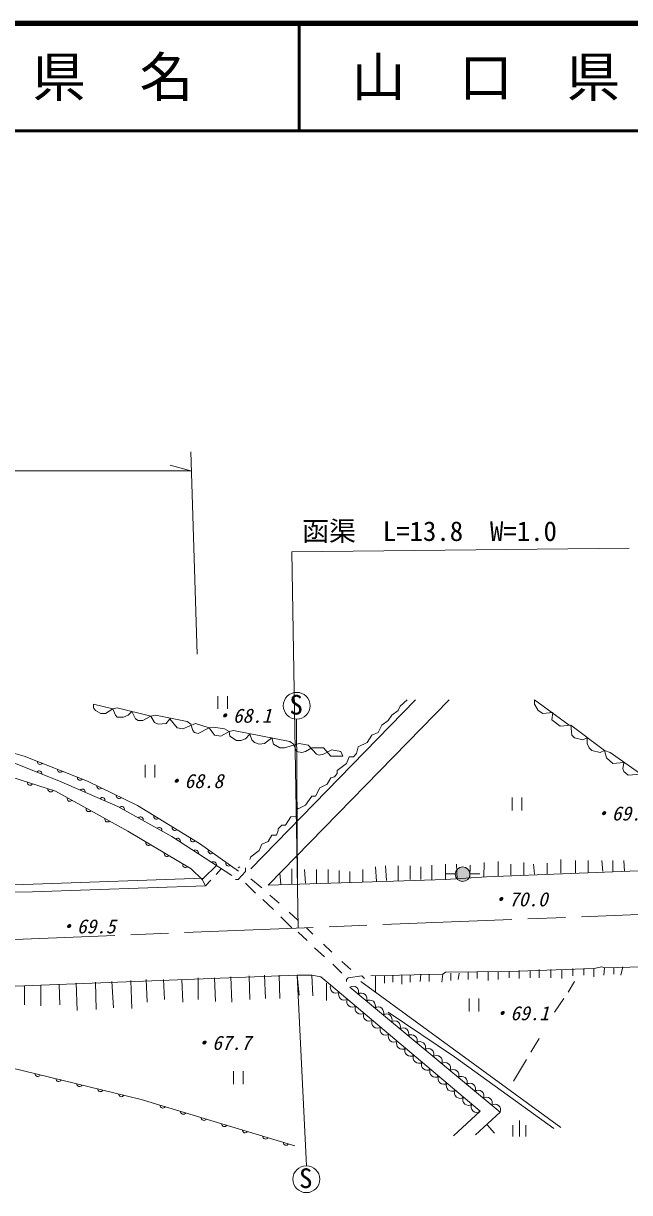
# Model space of a CAD drawing. Units: millimetres, scale not verified. Extents: x 40000 to 680000, y 20000 to 380000.
# Drawn here: x 307309 to 363754, y 271030 to 380000 of the extents above; entities that cross this region are included whole.
import ezdxf
from ezdxf.enums import TextEntityAlignment as Align

# ---------------------------------------------------------------- set-up
doc = ezdxf.new("R2010")
doc.units = ezdxf.units.MM
doc.header["$LTSCALE"] = 1000
doc.linetypes.add('CHAIN', pattern=[18.5, 12, -1.5, 3.5, -1.5])
for name, color, linetype, lineweight in [('M-BGD', 7, 'Continuous', 13), ('M-BMK', 2, 'CHAIN', 13), ('M-STR-HTXT', 7, 'Continuous', 13), ('M-TTL', 2, 'Continuous', 140), ('M-TTL-LINE', 7, 'Continuous', 50)]:
    doc.layers.add(name, color=color, linetype=linetype, lineweight=lineweight)
doc.layers.add('M-TTL-TXT', color=7, linetype='Continuous')
doc.styles.add('ＭＳ ゴシック', font='')
doc.styles.get('ＭＳ ゴシック').set_extended_font_data('MS Gothic')

msp = doc.modelspace()

# ---------------------------------------------------------------- hatches: boundary and pattern name
at = {"layer": 'M-BGD'}
msp.add_hatch(color=256, dxfattribs=at).paths.add_polyline_path([(348887, 300702, -1), (347521, 300702, -0.41421), (348204, 301385, -0.41421)])

# ---------------------------------------------------------------- linework, layer by layer
for p, q in [((325403, 317303), (325403, 316103)), ((326303, 316103), (326303, 317303)), ((315621, 316117), (313843, 316541)), ((313843, 316541), (313843, 316202)), ((313843, 316202), (314013, 315948)), ((314944, 315694), (315621, 316117)), ((315621, 316117), (316045, 316202)), ((315875, 315525), (315621, 316117)), ((316045, 316202), (319177, 315440)), ((343815, 316964), (328491, 301216)), ((346948, 316964), (330099, 299692)), ((342376, 316371), (342207, 315948)), ((343053, 316964), (342376, 316371)), ((358124, 314593), (354907, 316964)), ((354907, 316964), (354907, 316541)), ((354907, 316541), (355245, 315948)), ((314013, 315948), (314521, 315694)), ((314521, 315694), (314944, 315694)), ((316045, 315355), (315875, 315525)), ((316637, 315355), (316045, 315355)), ((317061, 315525), (316637, 315355)), ((317399, 315863), (317061, 315525)), ((317738, 315186), (317399, 315863)), ((317992, 315017), (317738, 315186)), ((318415, 315017), (317992, 315017)), ((319177, 315440), (318415, 315017)), ((319601, 315525), (319177, 315440)), ((319177, 315440), (319516, 314847)), ((322564, 314932), (319601, 315525)), ((320617, 314763), (320955, 315186)), ((320955, 315186), (321633, 314339)), ((322903, 314678), (322564, 314932)), ((332736, 315140), (332825, 299776)), ((341275, 315017), (340683, 314593)), ((341614, 315525), (341275, 315017)), ((342207, 315948), (341614, 315525)), ((355245, 315948), (355669, 315694)), ((355669, 315694), (356600, 315779)), ((356600, 315779), (356515, 315101)), ((356515, 315101), (357277, 314509)), ((319516, 314847), (319855, 314678)), ((319855, 314678), (320617, 314763)), ((321633, 314339), (322141, 314255)), ((322141, 314255), (323326, 314763)), ((323072, 314085), (322903, 314678)), ((323241, 313916), (323072, 314085)), ((323580, 313831), (323241, 313916)), ((323326, 314763), (324596, 314339)), ((324596, 314339), (323580, 313831)), ((325019, 314424), (324596, 314339)), ((324596, 314339), (325104, 313662)), ((326035, 314255), (325019, 314424)), ((325697, 313577), (326459, 314001)), ((326459, 314001), (326035, 314255)), ((326459, 314001), (326882, 314085)), ((326543, 313577), (326459, 314001)), ((326882, 314085), (332131, 313069)), ((340344, 313916), (339751, 313662)), ((340683, 314593), (340344, 313916)), ((357277, 314509), (358293, 314593)), ((358293, 314593), (361426, 312223)), ((358293, 314593), (358378, 313662)), ((325104, 313662), (325697, 313577)), ((327136, 313154), (326543, 313577)), ((327559, 313154), (327136, 313154)), ((327983, 313323), (327559, 313154)), ((328406, 313747), (327983, 313323)), ((328575, 313239), (328406, 313747)), ((328829, 312985), (328575, 313239)), ((329253, 312815), (328829, 312985)), ((329761, 312900), (329253, 312815)), ((330438, 313408), (329761, 312900)), ((330607, 312815), (330438, 313408)), ((331200, 312477), (330607, 312815)), ((332978, 312900), (331623, 312477)), ((332131, 313069), (332470, 312815)), ((332470, 312815), (332724, 312138)), ((333825, 312731), (332978, 312900)), ((339328, 312985), (338481, 312561)), ((339751, 313662), (339328, 312985)), ((358378, 313662), (358632, 313408)), ((358632, 313408), (359394, 313239)), ((359394, 313239), (359817, 313408)), ((359817, 313408), (359817, 312900)), ((359817, 312900), (359987, 312477)), ((331623, 312477), (331200, 312477)), ((332724, 312138), (333232, 312053)), ((333232, 312053), (333571, 312138)), ((333571, 312138), (334163, 312477)), ((334587, 311884), (333825, 312731)), ((334163, 312477), (335264, 312477)), ((334841, 311799), (334587, 311884)), ((335264, 311884), (334841, 311799)), ((335264, 312477), (335941, 311715)), ((336026, 312307), (335264, 311884)), ((335941, 311715), (337042, 311715)), ((336873, 312138), (336026, 312307)), ((337042, 311715), (336873, 312138)), ((338312, 311969), (338058, 311630)), ((338481, 312561), (338312, 311969)), ((359987, 312477), (360241, 312223)), ((360241, 312223), (361003, 312053)), ((361003, 312053), (361426, 312223)), ((361426, 312223), (361595, 311545)), ((361426, 312223), (361934, 312053)), ((361934, 312053), (367691, 307989)), ((318650, 310905), (318650, 309705)), ((319550, 309705), (319550, 310905)), ((337381, 311037), (336534, 310360)), ((337635, 311630), (337381, 311037)), ((338058, 311630), (337635, 311630)), ((361595, 311545), (362188, 311037)), ((362188, 311037), (363204, 311122)), ((363204, 311122), (363119, 310529)), ((335941, 309683), (335603, 309090)), ((336280, 309767), (335941, 309683)), ((336534, 310106), (336280, 309767)), ((336534, 310360), (336534, 310106)), ((363119, 310529), (363204, 310275)), ((363204, 310275), (363627, 309937)), ((363627, 309937), (364813, 310021)), ((334925, 308751), (334502, 307989)), ((335603, 309090), (334925, 308751)), ((334163, 307989), (333571, 307143)), ((334502, 307989), (334163, 307989)), ((352833, 307839), (352833, 306639)), ((353733, 306639), (353733, 307839)), ((332724, 306973), (332893, 306804)), ((333571, 307143), (332893, 306804)), ((331369, 305280), (331031, 304941)), ((331708, 305280), (331369, 305280)), ((332216, 306042), (331708, 305280)), ((332809, 306127), (332216, 306042)), ((330438, 304349), (330099, 303756)), ((330861, 304349), (330438, 304349)), ((331031, 304772), (330861, 304349)), ((331031, 304941), (331031, 304772)), ((329507, 303502), (329253, 302909)), ((330099, 303756), (329507, 303502)), ((328491, 302317), (328406, 302063)), ((329253, 302909), (328491, 302317)), ((390805, 302063), (350419, 300454)), ((351520, 301893), (351520, 300539)), ((357362, 302063), (357362, 300793)), ((358717, 301978), (358717, 300793)), ((359902, 301978), (359902, 300877)), ((361172, 301978), (361257, 300962)), ((362188, 301978), (362188, 300962)), ((363204, 301978), (363289, 300962)), ((324069, 300327), (325287, 301511)), ((325243, 300677), (325737, 301218)), ((327305, 301301), (327475, 301385)), ((327983, 300962), (327305, 300200)), ((327983, 301301), (327983, 300962)), ((331200, 300793), (331285, 299777)), ((332301, 301216), (332301, 299777)), ((333486, 301131), (333571, 299861)), ((334587, 301131), (334587, 299861)), ((335687, 301131), (335687, 299861)), ((336703, 301047), (336703, 299946)), ((337719, 300962), (337719, 299946)), ((338905, 301131), (338905, 300031)), ((340090, 301385), (340175, 300031)), ((341021, 301470), (341106, 300115)), ((342207, 301470), (342207, 300115)), ((343307, 301470), (343307, 300200)), ((344323, 301385), (344323, 300200)), ((345339, 301555), (345339, 300200)), ((346609, 300200), (346609, 301639)), ((347625, 301639), (347694, 300272)), ((348895, 301555), (348884, 300352)), ((350183, 300438), (350205, 301782)), ((352705, 301639), (352705, 300623)), ((353891, 301809), (353891, 300623)), ((354822, 301639), (354907, 300708)), ((356092, 301724), (356092, 300708)), ((323949, 300207), (324069, 300327)), ((324277, 299619), (324771, 300160)), ((327305, 300200), (327051, 300200)), ((327983, 299861), (328914, 298930)), ((328491, 300285), (329507, 299438)), ((330099, 299692), (346609, 300200)), ((346609, 300738), (347522, 300738)), ((346609, 300200), (350419, 300454)), ((348902, 300738), (349816, 300738)), ((308140, 299069), (303683, 299015)), ((308140, 299069), (324277, 299619)), ((330269, 298761), (331115, 297999)), ((329591, 298337), (330607, 297406)), ((331285, 296729), (332301, 295713)), ((332047, 297152), (332893, 296390)), ((333655, 295713), (334248, 295120)), ((332893, 295289), (333740, 294527)), ((334417, 293850), (335349, 293003)), ((335264, 294189), (336026, 293427)), ((336111, 292326), (336957, 291479)), ((336957, 292580), (337804, 291818)), ((360410, 291903), (361172, 292072)), ((361172, 292072), (361426, 291987)), ((361426, 291987), (367607, 292157)), ((363119, 292072), (362950, 291310)), ((332809, 291310), (275066, 289024)), ((323580, 291056), (323580, 289024)), ((325104, 291056), (325189, 288855)), ((326628, 291141), (326713, 288770)), ((328321, 291225), (328406, 289024)), ((329761, 291310), (329845, 289109)), ((331115, 291310), (331200, 289109)), ((332809, 291310), (332978, 289447)), ((332809, 291310), (333655, 273530)), ((334163, 291310), (332809, 291310)), ((334163, 291310), (334248, 289363)), ((335010, 291141), (334163, 291310)), ((335941, 290379), (335010, 291141)), ((337550, 291056), (337381, 290887)), ((338820, 291225), (337550, 291056)), ((339074, 290971), (338820, 291225)), ((339667, 291225), (346355, 291395)), ((340090, 291225), (340090, 289701)), ((340937, 291225), (340937, 290548)), ((341699, 291310), (341699, 290633)), ((342545, 291310), (342545, 290463)), ((343307, 291310), (343307, 290633)), ((344323, 291395), (344239, 290717)), ((345085, 291395), (345085, 290717)), ((346355, 291395), (346271, 290633)), ((346355, 291395), (346609, 291564)), ((346609, 291564), (352536, 291649)), ((347117, 291479), (347117, 290802)), ((347879, 291479), (347795, 290887)), ((348726, 291564), (348726, 290887)), ((349573, 291649), (349573, 290971)), ((350589, 291649), (350589, 290802)), ((351520, 291649), (351520, 290887)), ((352536, 291649), (360410, 291903)), ((352536, 291649), (352536, 291056)), ((353467, 291733), (353467, 290971)), ((354483, 291733), (354483, 291056)), ((355330, 291818), (355330, 291056)), ((356431, 291818), (356431, 291056)), ((357447, 291818), (357447, 290971)), ((358463, 291903), (358463, 291225)), ((359479, 291903), (359479, 291310)), ((360410, 291903), (360410, 291141)), ((361426, 291987), (361341, 291310)), ((362273, 291987), (362273, 291395)), ((307409, 290294), (307409, 288516)), ((308933, 290379), (308933, 288431)), ((310626, 290463), (310711, 288516)), ((312235, 290548), (312319, 288008)), ((314013, 290633), (314097, 288093)), ((315537, 290717), (315706, 288262)), ((317315, 290802), (317399, 288177)), ((318754, 290887), (318839, 288770)), ((320363, 290887), (320447, 289024)), ((322056, 290887), (322141, 288770)), ((335518, 290548), (335518, 288939)), ((335941, 290379), (349827, 278610)), ((337381, 290887), (337381, 290717)), ((351689, 278525), (337697, 290170)), ((338735, 290717), (357362, 277086)), ((358632, 290717), (358039, 289701)), ((348811, 289123), (348811, 287923)), ((349711, 287923), (349711, 289123)), ((357616, 289109), (356769, 287839)), ((341275, 287839), (347456, 283690)), ((355330, 285383), (354568, 284113)), ((347456, 283690), (356685, 277001)), ((354145, 283436), (352959, 281404)), ((326885, 282350), (326885, 281150)), ((327785, 281150), (327785, 282350)), ((349827, 278610), (347371, 276324)), ((351689, 278525), (349403, 276409)), ((350504, 277340), (351181, 276578)), ((352888, 276264), (352888, 277314)), ((353488, 276264), (353488, 277764)), ((354088, 276264), (354088, 277314))]:
    msp.add_line(p, q, dxfattribs=at)
for points in [[(259715, 301408), (264776, 304146), (271002, 307143), (277217, 309834), (284563, 312282), (289776, 313665), (294880, 313888), (301690, 313327), (307395, 311712), (313284, 309382), (317936, 307117), (323693, 303554), (327345, 300991)], [(326730, 300570), (321131, 304221), (316093, 307029), (310827, 309311), (306263, 311155), (302472, 312225), (298662, 312875), (293168, 313156), (288850, 312629), (279898, 309785), (271045, 306219), (260630, 300981)], [(258725, 298083), (263206, 300947), (267050, 302778), (272445, 305213), (281250, 308834), (285972, 310344), (291519, 311502), (296592, 311695), (302033, 311098), (310292, 308430), (317046, 304718), (322926, 301212)], [(322926, 301212), (323949, 300207), (324277, 299619)], [(324069, 300327), (292334, 299207), (272584, 298740)], [(289201, 286778), (318260, 279721), (332596, 275396)]]:
    msp.add_lwpolyline(points, dxfattribs=at)
for centre, radius in [((332762, 316404), 1250), ((348204, 300702), 683), ((333655, 272280), 1250)]:
    msp.add_circle(centre, radius, dxfattribs=at)
for centre, radius, start, end in [((308862, 311192), 256, 171.09276, 325.732), ((308774, 310080), 256, 350.68925, 145.32849), ((310722, 310456), 256, 171.09276, 325.732), ((312582, 309720), 256, 171.09276, 325.732), ((307941, 309249), 256, 174.77678, 329.41602), ((309844, 308634), 256, 174.77678, 329.41602), ((312815, 308388), 256, 349.25169, 143.89092), ((314408, 308897), 256, 166.72391, 321.36315), ((311643, 307752), 256, 163.88245, 318.52169), ((314651, 307593), 256, 349.25169, 143.89092), ((316206, 308022), 256, 166.72391, 321.36315), ((313396, 306788), 256, 163.88245, 318.52169), ((316461, 306760), 256, 343.5411, 138.18033), ((315149, 305825), 256, 163.88245, 318.52169), ((318208, 305786), 256, 343.5411, 138.18033), ((319707, 306087), 256, 160.92692, 315.56615), ((321408, 305034), 256, 160.92692, 315.56615), ((319954, 304812), 256, 343.5411, 138.18033), ((321673, 303800), 256, 339.57452, 134.21375), ((323109, 303982), 256, 160.92692, 315.56615), ((318961, 303642), 256, 161.87408, 316.51332), ((323349, 302708), 256, 339.57452, 134.21375), ((324771, 302866), 256, 157.61448, 312.25371), ((320679, 302617), 256, 161.87408, 316.51332), ((325024, 301615), 256, 339.57452, 134.21375), ((322396, 301593), 256, 161.87408, 316.51332), ((326408, 301717), 256, 157.61448, 312.25371), ((336404, 290143), 520, 153.01937, 306.41401), ((338009, 289755), 520, 333.54164, 126.92232), ((337176, 289489), 520, 153.01937, 306.41401), ((337947, 288835), 520, 153.01937, 306.41401), ((338786, 289108), 520, 333.54164, 126.92232), ((339564, 288461), 520, 333.54164, 126.92232), ((338719, 288182), 520, 153.01937, 306.41401), ((339490, 287528), 520, 153.01937, 306.41401), ((340341, 287814), 520, 333.54164, 126.92232), ((341119, 287167), 520, 333.54164, 126.92232), ((340261, 286874), 520, 153.01937, 306.41401), ((341896, 286520), 520, 333.54164, 126.92232), ((341033, 286220), 520, 153.01937, 306.41401), ((341804, 285566), 520, 153.01937, 306.41401), ((342673, 285873), 520, 333.54164, 126.92232), ((343451, 285226), 520, 333.54164, 126.92232), ((342576, 284912), 520, 153.01937, 306.41401), ((343347, 284259), 520, 153.01937, 306.41401), ((344228, 284579), 520, 333.54164, 126.92232), ((345005, 283932), 520, 333.54164, 126.92232), ((344118, 283605), 520, 153.01937, 306.41401), ((345783, 283285), 520, 333.54164, 126.92232), ((344890, 282951), 520, 153.01937, 306.41401), ((345661, 282297), 520, 153.01937, 306.41401), ((346560, 282638), 520, 333.54164, 126.92232), ((347337, 281992), 520, 333.54164, 126.92232), ((308650, 282113), 256, 179.02957, 333.6688), ((310593, 281641), 256, 179.02957, 333.6688), ((312537, 281169), 256, 179.02957, 333.6688), ((346433, 281643), 520, 153.01937, 306.41401), ((347204, 280990), 520, 153.01937, 306.41401), ((348115, 281345), 520, 333.54164, 126.92232), ((348892, 280698), 520, 333.54164, 126.92232), ((314480, 280697), 256, 179.02957, 333.6688), ((316424, 280225), 256, 179.02957, 333.6688), ((347975, 280336), 520, 153.01937, 306.41401), ((349669, 280051), 520, 333.54164, 126.92232), ((320283, 279169), 256, 175.89429, 330.53353), ((348747, 279682), 520, 153.01937, 306.41401), ((349518, 279028), 520, 153.01937, 306.41401), ((350447, 279404), 520, 333.54164, 126.92232), ((351224, 278757), 520, 333.54164, 126.92232), ((322198, 278592), 256, 175.89429, 330.53353), ((324113, 278014), 256, 175.89429, 330.53353), ((326028, 277436), 256, 175.89429, 330.53353), ((327943, 276859), 256, 175.89429, 330.53353), ((329857, 276281), 256, 175.89429, 330.53353), ((331772, 275704), 256, 175.89429, 330.53353)]:
    msp.add_arc(centre, radius, start, end, dxfattribs=at)
at = {"layer": 'M-BMK'}
msp.add_line((266850, 293039), (366749, 297045), dxfattribs=at)
at = {"layer": 'M-STR-HTXT'}
for p, q in [((322903, 340078), (323495, 321197)), ((271595, 338300), (322903, 338300)), ((322903, 338300), (320971, 338818)), ((363712, 331103), (332301, 330765)), ((332301, 330765), (332893, 295713))]:
    msp.add_line(p, q, dxfattribs=at)
at = {"layer": 'M-TTL'}
msp.add_line((680000, 380000), (40000, 380000), dxfattribs=at)
at = {"layer": 'M-TTL-LINE'}
for p, q in [((333000, 380000), (333000, 370000)), ((40000, 370000), (680000, 370000))]:
    msp.add_line(p, q, dxfattribs=at)

# ---------------------------------------------------------------- texts
at = {"layer": 'M-BGD', "style": 'ＭＳ ゴシック'}
for p in [(332083, 315031), (332977, 270906)]:
    msp.add_text('S', height=1833, dxfattribs=at).set_placement(p, align=Align.BOTTOM_LEFT)
at = {"layer": 'M-BGD', "style": 'ＭＳ ゴシック', "oblique": 15}
for s, p in [('・68.1', (325019, 314424)), ('・68.8', (320510, 308335)), ('・69.2', (360298, 305313)), ('・70.0', (350723, 297315)), ('・69.5', (310491, 294789)), ('・69.1', (350852, 286694)), ('・67.7', (323089, 283937))]:
    msp.add_text(s, height=1320, dxfattribs=at).set_placement(p, align=Align.BOTTOM_LEFT)
at = {"layer": 'M-STR-HTXT', "style": 'ＭＳ ゴシック'}
msp.add_text('函渠\u3000L=13.8\u3000W=1.0', height=1833, dxfattribs=at).set_placement((333272, 331211), align=Align.BOTTOM_LEFT)
at = {"layer": 'M-TTL-TXT', "style": 'ＭＳ ゴシック'}
for s, p in [('県\u3000名', (315625, 375000)), ('山\u3000口\u3000県', (350375, 375000))]:
    msp.add_text(s, height=3666, dxfattribs=at).set_placement(p, align=Align.MIDDLE_CENTER)

doc.saveas('drawing.dxf')
